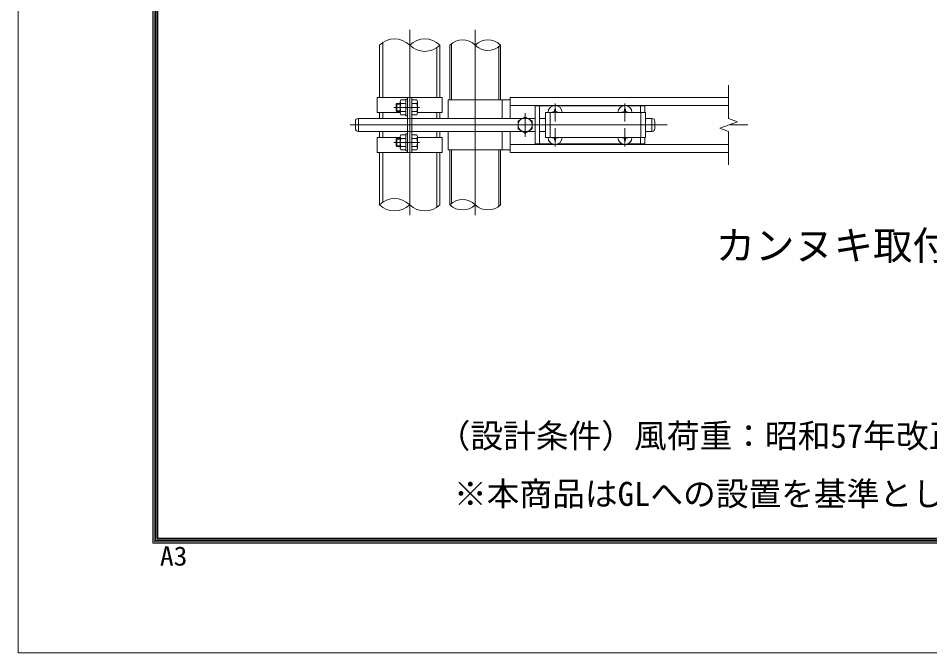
# Model space of a CAD drawing. Units: millimetres, scale not verified. Extents: x -4200 to 4200, y -2970 to 2970.
# Drawn here: x -4200 to -2374, y -2970 to -1698 of the extents above; entities that cross this region are included whole.
import ezdxf
from ezdxf.enums import TextEntityAlignment as Align

# ---------------------------------------------------------------- set-up
doc = ezdxf.new("R2010")
doc.units = ezdxf.units.MM
doc.header["$LTSCALE"] = 20
doc.linetypes.add('DASHED', pattern=[7.5, 6, -1.5])
doc.linetypes.add('USER1', pattern=[50.8, 31.75, -6.35, 6.35, -6.35])
doc.layers.add('0-0_D-TTL-TXT', color=7, linetype='Continuous')
for name, color, linetype, lineweight in [('0-1_D-BMK', 2, 'USER1', 13), ('0-2_D-STR1', 1, 'Continuous', 18), ('0-3_D-STR3', 3, 'Continuous', 13), ('0-4_D-STR-DIM', 7, 'Continuous', 9), ('0-8_D-TTL', 7, 'Continuous', 9)]:
    doc.layers.add(name, color=color, linetype=linetype, lineweight=lineweight)
doc.styles.add('ＭＳ ゴシック', font='')
doc.styles.get('ＭＳ ゴシック').set_extended_font_data('MS Gothic')

msp = doc.modelspace()

# ---------------------------------------------------------------- linework, layer by layer
at = {"layer": '0-1_D-BMK'}
for p, q in [((-3415.72, -1721.29), (-3415.72, -2092.45)), ((-3284.42, -1721.29), (-3284.42, -2092.45)), ((-3396.1, -1876.87), (-3447.45, -1876.87)), ((-3124.42, -1905.09), (-3124.42, -1868.83)), ((-2984.42, -1905.09), (-2984.42, -1868.83)), ((-3184.42, -1888.3), (-3184.42, -1935.45)), ((-3535.06, -1911.87), (-2738.02, -1911.87)), ((-3124.42, -1918.66), (-3124.42, -1954.92)), ((-2984.42, -1918.66), (-2984.42, -1954.92)), ((-3396.1, -1946.87), (-3447.45, -1946.87))]:
    msp.add_line(p, q, dxfattribs=at)
at = {"layer": '0-2_D-STR1'}
for p, q in [((-3476.22, -1751.87), (-3476.22, -1856.87)), ((-3355.22, -1751.87), (-3355.22, -1856.87)), ((-3335.22, -1751.87), (-3335.22, -1861.87)), ((-3233.62, -1751.87), (-3233.62, -1861.87)), ((-3476.22, -1886.87), (-3476.22, -1898.87)), ((-3355.22, -1886.87), (-3355.22, -1898.87)), ((-3476.22, -1924.87), (-3476.22, -1936.87)), ((-3355.22, -1924.87), (-3355.22, -1936.87)), ((-3476.22, -1966.87), (-3476.22, -2071.87)), ((-3355.22, -1966.87), (-3355.22, -2071.87)), ((-3335.22, -1961.87), (-3335.22, -2071.87)), ((-3233.62, -1961.87), (-3233.62, -2071.87))]:
    msp.add_line(p, q, dxfattribs=at)
at = {"layer": '0-2_D-STR1', "linetype": 'DASHED'}
for p, q in [((-3469.82, -1746.64), (-3469.82, -1856.87)), ((-3332.02, -1749.05), (-3332.02, -1861.87)), ((-3361.62, -1757.11), (-3361.62, -1856.87)), ((-3236.82, -1754.7), (-3236.82, -1861.87)), ((-3469.82, -1886.87), (-3469.82, -1898.87)), ((-3361.62, -1886.87), (-3361.62, -1898.87)), ((-3469.82, -1924.87), (-3469.82, -1936.87)), ((-3361.62, -1924.87), (-3361.62, -1936.87)), ((-3469.82, -1966.87), (-3469.82, -2066.64)), ((-3361.62, -1966.87), (-3361.62, -2077.11)), ((-3335.22, -1961.87), (-3335.22, -2071.87)), ((-3332.02, -1961.87), (-3332.02, -2069.05)), ((-3236.82, -1961.87), (-3236.82, -2074.7))]:
    msp.add_line(p, q, dxfattribs=at)
at = {"layer": '0-3_D-STR3'}
for p, q in [((-3480.82, -1856.87), (-3350.62, -1856.87)), ((-3480.82, -1856.87), (-3480.82, -1886.87)), ((-3423.52, -1861.87), (-3433.32, -1861.87)), ((-3420.32, -1859.87), (-3423.52, -1859.87)), ((-3423.52, -1859.87), (-3423.52, -1893.87)), ((-3420.32, -1856.87), (-3420.32, -1966.87)), ((-3415.72, -1856.87), (-3415.72, -1966.87)), ((-3411.12, -1856.87), (-3411.12, -1966.87)), ((-3411.12, -1859.07), (-3411.12, -1894.67)), ((-3411.12, -1861.87), (-3401.32, -1861.87)), ((-3350.62, -1856.87), (-3350.62, -1886.87)), ((-3338.42, -1861.87), (-3214.42, -1861.87)), ((-3338.42, -1861.87), (-3338.42, -1898.87)), ((-3230.42, -1861.87), (-3230.42, -1898.87)), ((-3214.42, -1856.87), (-3214.42, -1898.87)), ((-3214.42, -1856.87), (-2776.87, -1856.87)), ((-3443.12, -1870.23), (-3441.77, -1868.87)), ((-3443.12, -1870.23), (-3443.12, -1883.52)), ((-3434.52, -1870.23), (-3443.12, -1870.23)), ((-3434.52, -1868.87), (-3441.77, -1868.87)), ((-3441.77, -1868.87), (-3441.77, -1884.87)), ((-3434.52, -1865.23), (-3434.52, -1888.43)), ((-3423.52, -1868.87), (-3433.32, -1868.87)), ((-3411.12, -1868.87), (-3401.32, -1868.87)), ((-3400.12, -1865.23), (-3400.12, -1888.43)), ((-3214.42, -1872.87), (-2776.87, -1872.87)), ((-3164.42, -1873.87), (-3164.42, -1949.87)), ((-3164.42, -1873.87), (-3129.62, -1873.87)), ((-3155.42, -1873.87), (-3155.42, -1949.87)), ((-3125.21, -1880.57), (-3125.26, -1883.17)), ((-3125.21, -1880.57), (-3123.63, -1880.57)), ((-3123.63, -1880.57), (-3123.59, -1883.17)), ((-3119.23, -1873.87), (-2989.62, -1873.87)), ((-2985.21, -1880.57), (-2985.26, -1883.17)), ((-2985.21, -1880.57), (-2983.63, -1880.57)), ((-2983.63, -1880.57), (-2983.59, -1883.17)), ((-2979.23, -1873.87), (-2944.42, -1873.87)), ((-2953.42, -1873.87), (-2953.42, -1886.87)), ((-2944.42, -1873.87), (-2944.42, -1886.87)), ((-3518.42, -1898.87), (-3420.32, -1898.87)), ((-3518.42, -1898.87), (-3518.42, -1924.87)), ((-3480.82, -1886.87), (-3434.52, -1886.87)), ((-3443.12, -1883.52), (-3441.77, -1884.87)), ((-3434.52, -1883.52), (-3443.12, -1883.52)), ((-3434.52, -1884.87), (-3441.77, -1884.87)), ((-3423.52, -1884.87), (-3433.32, -1884.87)), ((-3423.52, -1891.87), (-3433.32, -1891.87)), ((-3420.32, -1893.87), (-3423.52, -1893.87)), ((-3420.62, -1898.87), (-3164.42, -1898.87)), ((-3411.12, -1884.87), (-3401.32, -1884.87)), ((-3411.12, -1891.87), (-3401.32, -1891.87)), ((-3400.12, -1886.87), (-3350.62, -1886.87)), ((-3155.42, -1898.87), (-3143.42, -1898.87)), ((-3143.42, -1886.87), (-3143.42, -1936.87)), ((-3143.42, -1886.87), (-2943.42, -1886.87)), ((-3128.13, -1886.04), (-3130.72, -1886.08)), ((-3130.72, -1886.08), (-3130.72, -1886.87)), ((-2988.13, -1886.04), (-2990.72, -1886.08)), ((-2990.72, -1886.08), (-2990.72, -1886.87)), ((-2980.72, -1886.04), (-2978.12, -1886.08)), ((-2978.12, -1886.08), (-2978.12, -1886.87)), ((-2943.42, -1886.87), (-2943.42, -1936.87)), ((-2943.42, -1898.87), (-2930.42, -1898.87)), ((-2930.42, -1898.87), (-2930.42, -1924.87)), ((-3524.42, -1904.87), (-3524.42, -1918.87)), ((-2924.42, -1904.87), (-2924.42, -1918.87)), ((-3518.42, -1924.87), (-3420.32, -1924.87)), ((-3434.52, -1958.52), (-3434.52, -1935.31)), ((-3423.52, -1931.87), (-3433.32, -1931.87)), ((-3423.52, -1963.87), (-3423.52, -1929.87)), ((-3420.32, -1929.87), (-3423.52, -1929.87)), ((-3420.62, -1924.87), (-3164.42, -1924.87)), ((-3411.12, -1931.87), (-3401.32, -1931.87)), ((-3400.12, -1935.23), (-3400.12, -1958.43)), ((-3338.42, -1924.87), (-3338.42, -1961.87)), ((-3230.42, -1924.87), (-3230.42, -1961.87)), ((-3214.42, -1924.87), (-3214.42, -1966.87)), ((-3155.42, -1924.87), (-3143.42, -1924.87)), ((-2943.42, -1924.87), (-2930.42, -1924.87)), ((-3480.82, -1936.87), (-3434.52, -1936.87)), ((-3480.82, -1966.87), (-3480.82, -1936.87)), ((-3443.12, -1940.23), (-3441.77, -1938.87)), ((-3434.52, -1940.23), (-3443.12, -1940.23)), ((-3443.12, -1953.52), (-3443.12, -1940.23)), ((-3434.52, -1953.52), (-3443.12, -1953.52)), ((-3443.12, -1953.52), (-3441.77, -1954.87)), ((-3441.77, -1954.87), (-3441.77, -1938.87)), ((-3434.52, -1938.87), (-3441.77, -1938.87)), ((-3423.52, -1938.87), (-3433.32, -1938.87)), ((-3411.12, -1938.87), (-3401.32, -1938.87)), ((-3400.32, -1936.87), (-3350.62, -1936.87)), ((-3350.62, -1966.87), (-3350.62, -1936.87)), ((-3214.42, -1950.87), (-2776.87, -1950.87)), ((-3164.42, -1949.87), (-3129.62, -1949.87)), ((-3143.42, -1936.87), (-2943.42, -1936.87)), ((-3130.72, -1937.66), (-3130.72, -1936.87)), ((-3128.13, -1937.71), (-3130.72, -1937.66)), ((-3125.21, -1943.17), (-3125.26, -1940.58)), ((-3125.21, -1943.17), (-3123.63, -1943.17)), ((-3123.63, -1943.17), (-3123.59, -1940.58)), ((-3120.72, -1937.71), (-3118.12, -1937.66)), ((-3119.23, -1949.87), (-2989.62, -1949.87)), ((-3118.12, -1937.66), (-3118.12, -1936.87)), ((-2990.72, -1937.66), (-2990.72, -1936.87)), ((-2988.13, -1937.71), (-2990.72, -1937.66)), ((-2985.21, -1943.17), (-2985.26, -1940.58)), ((-2985.21, -1943.17), (-2983.63, -1943.17)), ((-2983.63, -1943.17), (-2983.59, -1940.58)), ((-2980.72, -1937.71), (-2978.12, -1937.66)), ((-2979.23, -1949.87), (-2944.42, -1949.87)), ((-2978.12, -1937.66), (-2978.12, -1936.87)), ((-2953.42, -1936.87), (-2953.42, -1949.87)), ((-2944.42, -1936.87), (-2944.42, -1949.87)), ((-3480.82, -1966.87), (-3350.62, -1966.87)), ((-3434.52, -1954.87), (-3441.77, -1954.87)), ((-3423.52, -1954.87), (-3433.32, -1954.87)), ((-3423.52, -1961.87), (-3433.32, -1961.87)), ((-3420.32, -1963.87), (-3423.52, -1963.87)), ((-3411.12, -1954.87), (-3401.32, -1954.87)), ((-3411.12, -1961.87), (-3401.32, -1961.87)), ((-3338.42, -1961.87), (-3214.42, -1961.87)), ((-3214.42, -1966.87), (-2776.87, -1966.87))]:
    msp.add_line(p, q, dxfattribs=at)
at = {"layer": '0-3_D-STR3', "linetype": 'DASHED'}
for p, q in [((-3134.42, -1886.87), (-3134.42, -1936.87)), ((-2952.42, -1886.87), (-2952.42, -1936.87))]:
    msp.add_line(p, q, dxfattribs=at)
at = {"layer": '0-3_D-STR3', "color": 4, "linetype": 'DASHED'}
msp.add_lwpolyline([(-3184.42, -1895.67), (-3198.45, -1903.77), (-3198.45, -1919.97), (-3184.42, -1928.07), (-3170.39, -1919.97), (-3170.39, -1903.77)], close=True, dxfattribs=at)
at = {"layer": '0-3_D-STR3'}
msp.add_lwpolyline([(-3120.72, -1886.04), (-3118.12, -1886.08), (-3118.12, -1886.87)], dxfattribs=at)
at = {"layer": '0-3_D-STR3', "color": 4, "linetype": 'DASHED', "lineweight": 9}
msp.add_circle((-3184.42, -1911.87), 14.07, dxfattribs=at)
at = {"layer": '0-3_D-STR3'}
for centre, radius, start, end in [((-3428.83, -1865.37), 5.7, 142.09851, 217.90149), ((-3405.82, -1865.37), 5.7, 322.09851, 37.90149), ((-3407.25, -1876.87), 27.27, 162.93847, 197.06153), ((-3427.39, -1876.87), 27.27, 342.93847, 17.06153), ((-3124.42, -1886.87), 14, 0, 180), ((-2984.42, -1886.87), 14, 0, 180), ((-3518.42, -1904.87), 6, 90, 180), ((-3428.82, -1888.37), 5.7, 142.14171, 217.85829), ((-3405.82, -1888.37), 5.7, 322.14171, 37.85829), ((-3128.23, -1883.06), 2.98, 270, 0), ((-3120.61, -1883.06), 2.98, 180, 270), ((-2988.23, -1883.06), 2.98, 270, 0), ((-2980.61, -1883.06), 2.98, 180, 270), ((-2930.42, -1904.87), 6, 0, 90), ((-3518.42, -1918.87), 6, 180, 270), ((-3428.82, -1935.37), 5.7, 142.14171, 217.85829), ((-3405.82, -1935.37), 5.7, 322.09851, 37.90149), ((-2930.42, -1918.87), 6, 270, 0), ((-3407.25, -1946.87), 27.27, 162.93847, 197.06153), ((-3427.39, -1946.87), 27.27, 342.93847, 17.06153), ((-3124.42, -1936.87), 14, 180, 0), ((-3128.23, -1940.68), 2.98, 0, 90), ((-3120.61, -1940.68), 2.98, 90, 180), ((-2984.42, -1936.87), 14, 180, 0), ((-2988.23, -1940.68), 2.98, 0, 90), ((-2980.61, -1940.68), 2.98, 90, 180), ((-3428.83, -1958.37), 5.7, 142.09851, 217.90149), ((-3405.82, -1958.37), 5.7, 322.14171, 37.85829)]:
    msp.add_arc(centre, radius, start, end, dxfattribs=at)
at = {"layer": '0-4_D-STR-DIM'}
for p, q in [((-2776.87, -1899.05), (-2776.87, -1831.87)), ((-2759.25, -1905.46), (-2776.87, -1899.05)), ((-2794.49, -1918.29), (-2759.25, -1905.46)), ((-2776.87, -1924.7), (-2794.49, -1918.29)), ((-2776.87, -1991.87), (-2776.87, -1924.7))]:
    msp.add_line(p, q, dxfattribs=at)
for centre, radius, start, end in [((-3445.97, -1782.32), 42.92, 45.18146, 134.81854), ((-3385.47, -1782.32), 42.92, 45.18146, 134.81854), ((-3385.47, -1721.43), 42.92, 225.18146, 314.81854), ((-3309.82, -1777.43), 36.03, 45.18146, 134.81854), ((-3259.02, -1777.43), 36.03, 45.18146, 134.81854), ((-3259.02, -1726.31), 36.03, 225.18146, 314.81854), ((-3445.97, -2102.32), 42.92, 45.18146, 134.81854), ((-3309.82, -2097.43), 36.03, 45.18146, 134.81854), ((-3445.97, -2041.43), 42.92, 225.18146, 314.81854), ((-3385.47, -2041.43), 42.92, 225.18146, 314.81854), ((-3309.82, -2046.31), 36.03, 225.18146, 314.81854), ((-3259.02, -2046.31), 36.03, 225.18146, 314.81854)]:
    msp.add_arc(centre, radius, start, end, dxfattribs=at)
at = {"layer": '0-8_D-TTL', "color": 2, "lineweight": 18}
msp.add_lwpolyline([(-4200, 2970), (4200, 2970), (4200, -2970), (-4200, -2970)], close=True, dxfattribs=at)
at = {"layer": '0-8_D-TTL'}
for points in [[(-3930, 2750), (3930, 2750), (3930, -2750), (-3930, -2750)], [(-3927.5, 2747.5), (3927.5, 2747.5), (3927.5, -2747.5), (-3927.5, -2747.5)], [(-3925, 2745), (3925, 2745), (3925, -2745), (-3925, -2745)], [(-3922.5, 2742.5), (3922.5, 2742.5), (3922.5, -2742.5), (-3922.5, -2742.5)], [(-3920, 2740), (3920, 2740), (3920, -2740), (-3920, -2740)]]:
    msp.add_lwpolyline(points, close=True, dxfattribs=at)

# ---------------------------------------------------------------- texts
at = {"layer": '0-0_D-TTL-TXT', "style": 'ＭＳ ゴシック'}
for s, height, p in [('カンヌキ取付詳細図', 57.77, (-2802.41, -2199.6)), ('（設計条件）風荷重：昭和57年改正 建築基準法・同施行令に基づく風圧力に準拠。', 48.09, (-3359.76, -2573.6)), ('※本商品はGLへの設置を基準としております。他の条件でご使用の際は別途ご相談ください。', 48.09, (-3327.06, -2689.87))]:
    msp.add_text(s, height=height, dxfattribs=at).set_placement(p, align=Align.BOTTOM_LEFT)
at = {"layer": '0-8_D-TTL', "style": 'ＭＳ ゴシック', "width": 1.05}
msp.add_text('A3', height=38.42, dxfattribs=at).set_placement((-3916.09, -2806.81), align=Align.BOTTOM_LEFT)

doc.saveas('drawing.dxf')
